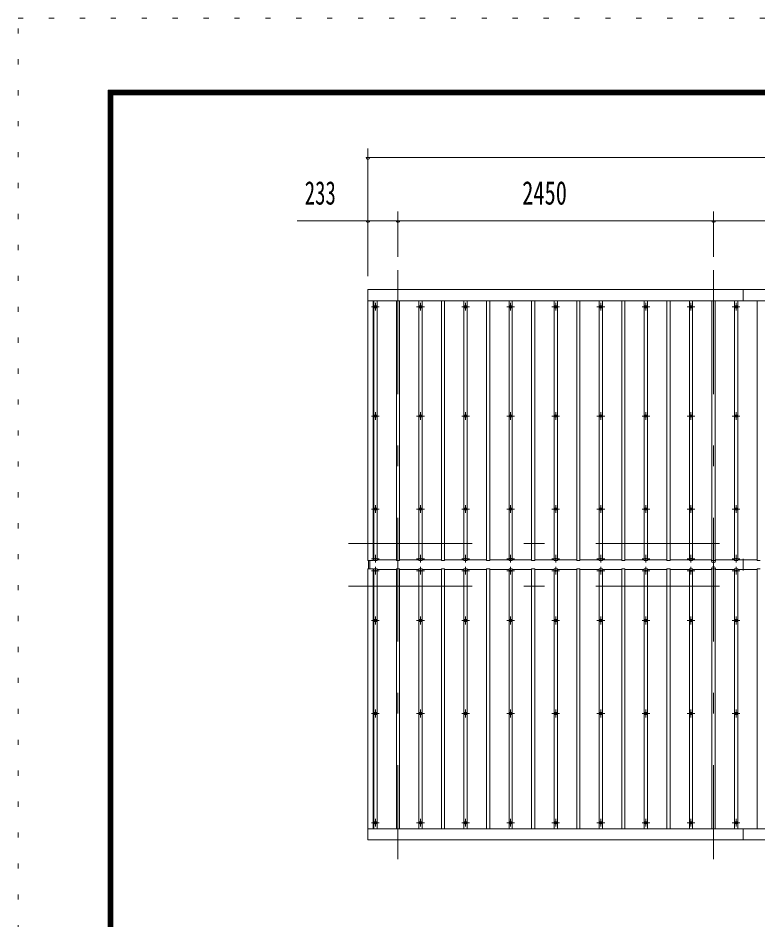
# Model space of a CAD drawing. Units: millimetres, scale not verified, with parts at other scales. Extents: x -34086 to 34091, y -14700 to 14700.
# Drawn here: x -7489 to -1745, y 7701 to 14700 of the extents above; entities that cross this region are included whole.
import ezdxf
from ezdxf.enums import TextEntityAlignment as Align

# ---------------------------------------------------------------- set-up
doc = ezdxf.new("R2010")
doc.units = ezdxf.units.MM
doc.header["$LTSCALE"] = 80
doc.linetypes.add('USER3', pattern=[24, 12, -5, 2, -5])
doc.linetypes.add('USER4', pattern=[3, 0.5, -2.5])
for name, color, linetype, lineweight in [('0-2_1-07BOLD', 7, 'Continuous', 18), ('0-3_1-27CENTER', 3, 'USER3', 18), ('0-4_1-47THIN', 4, 'Continuous', 18), ('0-5_1-57DIM', 3, 'Continuous', 18), ('0-C_F-F1PAPER', 5, 'Continuous', 18), ('0-D_F-E_J_ADD', 5, 'USER4', 18)]:
    doc.layers.add(name, color=color, linetype=linetype, lineweight=lineweight)
doc.styles.add('ＭＳ ゴシック', font='')
doc.styles.get('ＭＳ ゴシック').set_extended_font_data('MS Gothic')

msp = doc.modelspace()

# ---------------------------------------------------------------- linework, layer by layer
at = {"layer": '0-2_1-07BOLD'}
for p, q in [((-4772.68, 12592.54), (-4772.68, 10489.55)), ((-1859.68, 12506.79), (-1859.68, 12592.54)), ((-4772.68, 12506.79), (5893.32, 12506.79)), ((-1859.68, 10502.54), (-1859.68, 10412.54)), ((-4767.68, 10425.54), (-4767.68, 10489.55)), ((-4757.68, 10425.54), (-4757.68, 10489.55)), ((-4772.68, 8322.54), (-4772.68, 10425.54)), ((-4772.68, 8408.3), (5893.32, 8408.3)), ((-1859.68, 8408.3), (-1859.68, 8322.54))]:
    msp.add_line(p, q, dxfattribs=at)
for points in [[(-4772.68, 12592.54), (5893.32, 12592.54), (5893.32, 10489.55)], [(-4732.68, 12506.79), (-4732.68, 10489.55), (-4772.68, 10489.55)], [(-4732.68, 8408.3), (-4732.68, 10425.54), (-4772.68, 10425.54)], [(-4772.68, 8322.54), (5893.32, 8322.54), (5893.32, 10425.54)]]:
    msp.add_lwpolyline(points, dxfattribs=at)
for centre in [(-4714.68, 12459.37), (-4364.68, 12459.37), (-4014.68, 12459.37), (-3664.68, 12459.37), (-3314.68, 12459.37), (-2964.68, 12459.37), (-2614.68, 12459.37), (-2264.68, 12459.37), (-1914.68, 12459.37), (-4714.68, 11611.71), (-4364.68, 11611.71), (-4014.68, 11611.71), (-3664.68, 11611.71), (-3314.68, 11611.71), (-2964.68, 11611.71), (-2614.68, 11611.71), (-2264.68, 11611.71), (-1914.68, 11611.71), (-4714.68, 10890.05), (-4364.68, 10890.05), (-4014.68, 10890.05), (-3664.68, 10890.05), (-3314.68, 10890.05), (-2964.68, 10890.05), (-2614.68, 10890.05), (-2264.68, 10890.05), (-1914.68, 10890.05), (-4714.68, 10025.04), (-4364.68, 10025.04), (-4014.68, 10025.04), (-3664.68, 10025.04), (-3314.68, 10025.04), (-2964.68, 10025.04), (-2614.68, 10025.04), (-2264.68, 10025.04), (-1914.68, 10025.04), (-4714.68, 9303.38), (-4364.68, 9303.38), (-4014.68, 9303.38), (-3664.68, 9303.38), (-3314.68, 9303.38), (-2964.68, 9303.38), (-2614.68, 9303.38), (-2264.68, 9303.38), (-1914.68, 9303.38), (-4714.68, 8455.72), (-4364.68, 8455.72), (-4014.68, 8455.72), (-3664.68, 8455.72), (-3314.68, 8455.72), (-2964.68, 8455.72), (-2614.68, 8455.72), (-2264.68, 8455.72), (-1914.68, 8455.72)]:
    msp.add_circle(centre, 10, dxfattribs=at)
for centre, radius, start, end in [((-4714.68, 10493.51), 14.5, 46.3961, 133.6039), ((-4714.68, 10514.51), 14.5, 226.39838, 313.60162), ((-4364.68, 10493.51), 14.5, 46.3961, 133.6039), ((-4364.68, 10514.51), 14.5, 226.39838, 313.60162), ((-4014.68, 10493.51), 14.5, 46.3961, 133.6039), ((-4014.68, 10514.51), 14.5, 226.39838, 313.60162), ((-3664.68, 10493.51), 14.5, 46.3961, 133.6039), ((-3664.68, 10514.51), 14.5, 226.39838, 313.60162), ((-3314.68, 10493.51), 14.5, 46.3961, 133.6039), ((-3314.68, 10514.51), 14.5, 226.39838, 313.60162), ((-2964.68, 10493.51), 14.5, 46.3961, 133.6039), ((-2964.68, 10514.51), 14.5, 226.39838, 313.60162), ((-2614.68, 10493.51), 14.5, 46.3961, 133.6039), ((-2614.68, 10514.51), 14.5, 226.39838, 313.60162), ((-2264.68, 10493.51), 14.5, 46.3961, 133.6039), ((-2264.68, 10514.51), 14.5, 226.39838, 313.60162), ((-1914.68, 10493.51), 14.5, 46.3961, 133.6039), ((-1914.68, 10514.51), 14.5, 226.39838, 313.60162), ((-2089.68, 10488.07), 15, 146.44803, 33.55846), ((-2089.68, 10427.02), 15, 326.44154, 213.55197), ((-4714.68, 10400.58), 14.5, 46.39838, 133.60162), ((-4714.68, 10421.58), 14.5, 226.3961, 313.6039), ((-4364.68, 10400.58), 14.5, 46.39838, 133.60162), ((-4364.68, 10421.58), 14.5, 226.3961, 313.6039), ((-4014.68, 10400.58), 14.5, 46.39838, 133.60162), ((-4014.68, 10421.58), 14.5, 226.3961, 313.6039), ((-3664.68, 10400.58), 14.5, 46.39838, 133.60162), ((-3664.68, 10421.58), 14.5, 226.3961, 313.6039), ((-3314.68, 10400.58), 14.5, 46.39838, 133.60162), ((-3314.68, 10421.58), 14.5, 226.3961, 313.6039), ((-2964.68, 10400.58), 14.5, 46.39838, 133.60162), ((-2964.68, 10421.58), 14.5, 226.3961, 313.6039), ((-2614.68, 10400.58), 14.5, 46.39838, 133.60162), ((-2614.68, 10421.58), 14.5, 226.3961, 313.6039), ((-2264.68, 10400.58), 14.5, 46.39838, 133.60162), ((-2264.68, 10421.58), 14.5, 226.3961, 313.6039), ((-1914.68, 10400.58), 14.5, 46.39838, 133.60162), ((-1914.68, 10421.58), 14.5, 226.3961, 313.6039)]:
    msp.add_arc(centre, radius, start, end, dxfattribs=at)
at = {"layer": '0-3_1-27CENTER'}
for p, q in [((-4539.68, 12742.55), (-4539.68, 8172.54)), ((-2089.68, 12742.55), (-2089.68, 8172.54)), ((-4744.68, 12459.37), (-4684.68, 12459.37)), ((-4714.68, 12429.37), (-4714.68, 12489.37)), ((-4394.68, 12459.37), (-4334.68, 12459.37)), ((-4364.68, 12429.37), (-4364.68, 12489.37)), ((-4044.68, 12459.37), (-3984.68, 12459.37)), ((-4014.68, 12429.37), (-4014.68, 12489.37)), ((-3694.68, 12459.37), (-3634.68, 12459.37)), ((-3664.68, 12429.37), (-3664.68, 12489.37)), ((-3344.68, 12459.37), (-3284.68, 12459.37)), ((-3314.68, 12429.37), (-3314.68, 12489.37)), ((-2994.68, 12459.37), (-2934.68, 12459.37)), ((-2964.68, 12429.37), (-2964.68, 12489.37)), ((-2644.68, 12459.37), (-2584.68, 12459.37)), ((-2614.68, 12429.37), (-2614.68, 12489.37)), ((-2294.68, 12459.37), (-2234.68, 12459.37)), ((-2264.68, 12429.37), (-2264.68, 12489.37)), ((-1944.68, 12459.37), (-1884.68, 12459.37)), ((-1914.68, 12429.37), (-1914.68, 12489.37)), ((-4714.68, 11581.71), (-4714.68, 11641.71)), ((-4364.68, 11581.71), (-4364.68, 11641.71)), ((-4014.68, 11581.71), (-4014.68, 11641.71)), ((-3664.68, 11581.71), (-3664.68, 11641.71)), ((-3314.68, 11581.71), (-3314.68, 11641.71)), ((-2964.68, 11581.71), (-2964.68, 11641.71)), ((-2614.68, 11581.71), (-2614.68, 11641.71)), ((-2264.68, 11581.71), (-2264.68, 11641.71)), ((-1914.68, 11581.71), (-1914.68, 11641.71)), ((-4744.68, 11611.71), (-4684.68, 11611.71)), ((-4394.68, 11611.71), (-4334.68, 11611.71)), ((-4044.68, 11611.71), (-3984.68, 11611.71)), ((-3694.68, 11611.71), (-3634.68, 11611.71)), ((-3344.68, 11611.71), (-3284.68, 11611.71)), ((-2994.68, 11611.71), (-2934.68, 11611.71)), ((-2644.68, 11611.71), (-2584.68, 11611.71)), ((-2294.68, 11611.71), (-2234.68, 11611.71)), ((-1944.68, 11611.71), (-1884.68, 11611.71)), ((-4714.68, 10860.05), (-4714.68, 10920.05)), ((-4364.68, 10860.05), (-4364.68, 10920.05)), ((-4014.68, 10860.05), (-4014.68, 10920.05)), ((-3664.68, 10860.05), (-3664.68, 10920.05)), ((-3314.68, 10860.05), (-3314.68, 10920.05)), ((-2964.68, 10860.05), (-2964.68, 10920.05)), ((-2614.68, 10860.05), (-2614.68, 10920.05)), ((-2264.68, 10860.05), (-2264.68, 10920.05)), ((-1914.68, 10860.05), (-1914.68, 10920.05)), ((-4744.68, 10890.05), (-4684.68, 10890.05)), ((-4394.68, 10890.05), (-4334.68, 10890.05)), ((-4044.68, 10890.05), (-3984.68, 10890.05)), ((-3694.68, 10890.05), (-3634.68, 10890.05)), ((-3344.68, 10890.05), (-3284.68, 10890.05)), ((-2994.68, 10890.05), (-2934.68, 10890.05)), ((-2644.68, 10890.05), (-2584.68, 10890.05)), ((-2294.68, 10890.05), (-2234.68, 10890.05)), ((-1944.68, 10890.05), (-1884.68, 10890.05)), ((-4922.68, 10622.54), (6043.32, 10622.54)), ((-4744.68, 10504.02), (-4684.68, 10504.02)), ((-4714.68, 10474.02), (-4714.68, 10534.02)), ((-4394.68, 10504.02), (-4334.68, 10504.02)), ((-4364.68, 10474.02), (-4364.68, 10534.02)), ((-4044.68, 10504.02), (-3984.68, 10504.02)), ((-4014.68, 10474.02), (-4014.68, 10534.02)), ((-3694.68, 10504.02), (-3634.68, 10504.02)), ((-3664.68, 10474.02), (-3664.68, 10534.02)), ((-3344.68, 10504.02), (-3284.68, 10504.02)), ((-3314.68, 10474.02), (-3314.68, 10534.02)), ((-2994.68, 10504.02), (-2934.68, 10504.02)), ((-2964.68, 10474.02), (-2964.68, 10534.02)), ((-2644.68, 10504.02), (-2584.68, 10504.02)), ((-2614.68, 10474.02), (-2614.68, 10534.02)), ((-2294.68, 10504.02), (-2234.68, 10504.02)), ((-2264.68, 10474.02), (-2264.68, 10534.02)), ((-1944.68, 10504.02), (-1884.68, 10504.02)), ((-1914.68, 10474.02), (-1914.68, 10534.02)), ((-4714.68, 10441.07), (-4714.68, 10381.07)), ((-4364.68, 10441.07), (-4364.68, 10381.07)), ((-4014.68, 10441.07), (-4014.68, 10381.07)), ((-3664.68, 10441.07), (-3664.68, 10381.07)), ((-3314.68, 10441.07), (-3314.68, 10381.07)), ((-2964.68, 10441.07), (-2964.68, 10381.07)), ((-2614.68, 10441.07), (-2614.68, 10381.07)), ((-2264.68, 10441.07), (-2264.68, 10381.07)), ((-1914.68, 10441.07), (-1914.68, 10381.07)), ((-4744.68, 10411.07), (-4684.68, 10411.07)), ((-4394.68, 10411.07), (-4334.68, 10411.07)), ((-4044.68, 10411.07), (-3984.68, 10411.07)), ((-3694.68, 10411.07), (-3634.68, 10411.07)), ((-3344.68, 10411.07), (-3284.68, 10411.07)), ((-2994.68, 10411.07), (-2934.68, 10411.07)), ((-2644.68, 10411.07), (-2584.68, 10411.07)), ((-2294.68, 10411.07), (-2234.68, 10411.07)), ((-1944.68, 10411.07), (-1884.68, 10411.07)), ((-4922.68, 10292.54), (6043.32, 10292.54)), ((-4744.68, 10025.04), (-4684.68, 10025.04)), ((-4714.68, 10055.04), (-4714.68, 9995.04)), ((-4394.68, 10025.04), (-4334.68, 10025.04)), ((-4364.68, 10055.04), (-4364.68, 9995.04)), ((-4044.68, 10025.04), (-3984.68, 10025.04)), ((-4014.68, 10055.04), (-4014.68, 9995.04)), ((-3694.68, 10025.04), (-3634.68, 10025.04)), ((-3664.68, 10055.04), (-3664.68, 9995.04)), ((-3344.68, 10025.04), (-3284.68, 10025.04)), ((-3314.68, 10055.04), (-3314.68, 9995.04)), ((-2994.68, 10025.04), (-2934.68, 10025.04)), ((-2964.68, 10055.04), (-2964.68, 9995.04)), ((-2644.68, 10025.04), (-2584.68, 10025.04)), ((-2614.68, 10055.04), (-2614.68, 9995.04)), ((-2294.68, 10025.04), (-2234.68, 10025.04)), ((-2264.68, 10055.04), (-2264.68, 9995.04)), ((-1944.68, 10025.04), (-1884.68, 10025.04)), ((-1914.68, 10055.04), (-1914.68, 9995.04)), ((-4714.68, 9333.38), (-4714.68, 9273.38)), ((-4364.68, 9333.38), (-4364.68, 9273.38)), ((-4014.68, 9333.38), (-4014.68, 9273.38)), ((-3664.68, 9333.38), (-3664.68, 9273.38)), ((-3314.68, 9333.38), (-3314.68, 9273.38)), ((-2964.68, 9333.38), (-2964.68, 9273.38)), ((-2614.68, 9333.38), (-2614.68, 9273.38)), ((-2264.68, 9333.38), (-2264.68, 9273.38)), ((-1914.68, 9333.38), (-1914.68, 9273.38)), ((-4744.68, 9303.38), (-4684.68, 9303.38)), ((-4394.68, 9303.38), (-4334.68, 9303.38)), ((-4044.68, 9303.38), (-3984.68, 9303.38)), ((-3694.68, 9303.38), (-3634.68, 9303.38)), ((-3344.68, 9303.38), (-3284.68, 9303.38)), ((-2994.68, 9303.38), (-2934.68, 9303.38)), ((-2644.68, 9303.38), (-2584.68, 9303.38)), ((-2294.68, 9303.38), (-2234.68, 9303.38)), ((-1944.68, 9303.38), (-1884.68, 9303.38)), ((-4714.68, 8485.72), (-4714.68, 8425.72)), ((-4364.68, 8485.72), (-4364.68, 8425.72)), ((-4014.68, 8485.72), (-4014.68, 8425.72)), ((-3664.68, 8485.72), (-3664.68, 8425.72)), ((-3314.68, 8485.72), (-3314.68, 8425.72)), ((-2964.68, 8485.72), (-2964.68, 8425.72)), ((-2614.68, 8485.72), (-2614.68, 8425.72)), ((-2264.68, 8485.72), (-2264.68, 8425.72)), ((-1914.68, 8485.72), (-1914.68, 8425.72)), ((-4744.68, 8455.72), (-4684.68, 8455.72)), ((-4394.68, 8455.72), (-4334.68, 8455.72)), ((-4044.68, 8455.72), (-3984.68, 8455.72)), ((-3694.68, 8455.72), (-3634.68, 8455.72)), ((-3344.68, 8455.72), (-3284.68, 8455.72)), ((-2994.68, 8455.72), (-2934.68, 8455.72)), ((-2644.68, 8455.72), (-2584.68, 8455.72)), ((-2294.68, 8455.72), (-2234.68, 8455.72)), ((-1944.68, 8455.72), (-1884.68, 8455.72))]:
    msp.add_line(p, q, dxfattribs=at)
at = {"layer": '0-4_1-47THIN'}
for p, q in [((-4727.18, 10489.55), (-4727.18, 12506.79)), ((-4552.18, 10489.55), (-4552.18, 12506.79)), ((-4377.18, 10489.55), (-4377.18, 12506.79)), ((-4352.18, 10489.55), (-4352.18, 12506.79)), ((-4202.18, 10489.55), (-4202.18, 12506.79)), ((-4177.18, 10489.55), (-4177.18, 12506.79)), ((-4027.18, 10489.55), (-4027.18, 12506.79)), ((-4002.18, 10489.55), (-4002.18, 12506.79)), ((-3852.18, 10489.55), (-3852.18, 12506.79)), ((-3827.18, 10489.55), (-3827.18, 12506.79)), ((-3677.18, 10489.55), (-3677.18, 12506.79)), ((-3652.18, 10489.55), (-3652.18, 12506.79)), ((-3502.18, 10489.55), (-3502.18, 12506.79)), ((-3477.18, 10489.55), (-3477.18, 12506.79)), ((-3327.18, 10489.55), (-3327.18, 12506.79)), ((-3302.18, 10489.55), (-3302.18, 12506.79)), ((-3152.18, 10489.55), (-3152.18, 12506.79)), ((-3127.18, 10489.55), (-3127.18, 12506.79)), ((-2977.18, 10489.55), (-2977.18, 12506.79)), ((-2952.18, 10489.55), (-2952.18, 12506.79)), ((-2802.18, 10489.55), (-2802.18, 12506.79)), ((-2777.18, 10489.55), (-2777.18, 12506.79)), ((-2627.18, 10489.55), (-2627.18, 12506.79)), ((-2602.18, 10489.55), (-2602.18, 12506.79)), ((-2452.18, 10489.55), (-2452.18, 12506.79)), ((-2427.18, 10489.55), (-2427.18, 12506.79)), ((-2277.18, 10489.55), (-2277.18, 12506.79)), ((-2252.18, 10489.55), (-2252.18, 12506.79)), ((-2102.18, 10489.55), (-2102.18, 12506.79)), ((-2077.18, 10489.55), (-2077.18, 12506.79)), ((-1927.18, 10489.55), (-1927.18, 12506.79)), ((-1902.18, 10489.55), (-1902.18, 12506.79)), ((-1752.18, 10489.55), (-1752.18, 12506.79)), ((-4732.68, 10495.58), (-4727.18, 10495.58)), ((-4552.18, 10495.58), (-4702.18, 10495.58)), ((-4527.18, 10495.58), (-4377.18, 10495.58)), ((-4377.18, 10489.55), (-4352.18, 10489.55)), ((-4202.18, 10495.58), (-4352.18, 10495.58)), ((-4202.18, 10489.55), (-4177.18, 10489.55)), ((-4177.18, 10495.58), (-4027.18, 10495.58)), ((-4027.18, 10489.55), (-4002.18, 10489.55)), ((-3852.18, 10495.58), (-4002.18, 10495.58)), ((-3852.18, 10489.55), (-3827.18, 10489.55)), ((-3827.18, 10495.58), (-3677.18, 10495.58)), ((-3677.18, 10489.55), (-3652.18, 10489.55)), ((-3502.18, 10495.58), (-3652.18, 10495.58)), ((-3502.18, 10489.55), (-3477.18, 10489.55)), ((-3477.18, 10495.58), (-3327.18, 10495.58)), ((-3327.18, 10489.55), (-3302.18, 10489.55)), ((-3152.18, 10495.58), (-3302.18, 10495.58)), ((-3152.18, 10489.55), (-3127.18, 10489.55)), ((-3127.18, 10495.58), (-2977.18, 10495.58)), ((-2977.18, 10489.55), (-2952.18, 10489.55)), ((-2802.18, 10495.58), (-2952.18, 10495.58)), ((-2802.18, 10489.55), (-2777.18, 10489.55)), ((-2777.18, 10495.58), (-2627.18, 10495.58)), ((-2627.18, 10489.55), (-2602.18, 10489.55)), ((-2452.18, 10495.58), (-2602.18, 10495.58)), ((-2452.18, 10489.55), (-2427.18, 10489.55)), ((-2427.18, 10495.58), (-2277.18, 10495.58)), ((-2277.18, 10489.55), (-2252.18, 10489.55)), ((-2102.18, 10495.58), (-2252.18, 10495.58)), ((-2102.18, 10489.55), (-2077.18, 10489.55)), ((-2077.18, 10495.58), (-1927.18, 10495.58)), ((-1927.18, 10489.55), (-1902.18, 10489.55)), ((-1752.18, 10495.58), (-1902.18, 10495.58)), ((-1752.18, 10489.55), (-1727.18, 10489.55)), ((-4732.68, 10419.51), (-4727.18, 10419.51)), ((-4727.18, 10425.54), (-4702.18, 10425.54)), ((-4727.18, 10425.54), (-4727.18, 8408.3)), ((-4702.18, 10425.54), (-4702.18, 8408.3)), ((-4552.18, 10419.51), (-4702.18, 10419.51)), ((-4552.18, 10425.54), (-4527.18, 10425.54)), ((-4552.18, 10425.54), (-4552.18, 8408.3)), ((-4527.18, 10425.54), (-4527.18, 8408.3)), ((-4527.18, 10419.51), (-4377.18, 10419.51)), ((-4377.18, 10425.54), (-4352.18, 10425.54)), ((-4377.18, 10425.54), (-4377.18, 8408.3)), ((-4352.18, 10425.54), (-4352.18, 8408.3)), ((-4202.18, 10419.51), (-4352.18, 10419.51)), ((-4202.18, 10425.54), (-4177.18, 10425.54)), ((-4202.18, 10425.54), (-4202.18, 8408.3)), ((-4177.18, 10425.54), (-4177.18, 8408.3)), ((-4177.18, 10419.51), (-4027.18, 10419.51)), ((-4027.18, 10425.54), (-4002.18, 10425.54)), ((-4027.18, 10425.54), (-4027.18, 8408.3)), ((-4002.18, 10425.54), (-4002.18, 8408.3)), ((-3852.18, 10419.51), (-4002.18, 10419.51)), ((-3852.18, 10425.54), (-3827.18, 10425.54)), ((-3852.18, 10425.54), (-3852.18, 8408.3)), ((-3827.18, 10425.54), (-3827.18, 8408.3)), ((-3827.18, 10419.51), (-3677.18, 10419.51)), ((-3677.18, 10425.54), (-3652.18, 10425.54)), ((-3677.18, 10425.54), (-3677.18, 8408.3)), ((-3652.18, 10425.54), (-3652.18, 8408.3)), ((-3502.18, 10419.51), (-3652.18, 10419.51)), ((-3502.18, 10425.54), (-3477.18, 10425.54)), ((-3502.18, 10425.54), (-3502.18, 8408.3)), ((-3477.18, 10425.54), (-3477.18, 8408.3)), ((-3477.18, 10419.51), (-3327.18, 10419.51)), ((-3327.18, 10425.54), (-3302.18, 10425.54)), ((-3327.18, 10425.54), (-3327.18, 8408.3)), ((-3302.18, 10425.54), (-3302.18, 8408.3)), ((-3152.18, 10419.51), (-3302.18, 10419.51)), ((-3152.18, 10425.54), (-3127.18, 10425.54)), ((-3152.18, 10425.54), (-3152.18, 8408.3)), ((-3127.18, 10425.54), (-3127.18, 8408.3)), ((-3127.18, 10419.51), (-2977.18, 10419.51)), ((-2977.18, 10425.54), (-2952.18, 10425.54)), ((-2977.18, 10425.54), (-2977.18, 8408.3)), ((-2952.18, 10425.54), (-2952.18, 8408.3)), ((-2802.18, 10419.51), (-2952.18, 10419.51)), ((-2802.18, 10425.54), (-2777.18, 10425.54)), ((-2802.18, 10425.54), (-2802.18, 8408.3)), ((-2777.18, 10425.54), (-2777.18, 8408.3)), ((-2777.18, 10419.51), (-2627.18, 10419.51)), ((-2627.18, 10425.54), (-2602.18, 10425.54)), ((-2627.18, 10425.54), (-2627.18, 8408.3)), ((-2602.18, 10425.54), (-2602.18, 8408.3)), ((-2452.18, 10419.51), (-2602.18, 10419.51)), ((-2452.18, 10425.54), (-2427.18, 10425.54)), ((-2452.18, 10425.54), (-2452.18, 8408.3)), ((-2427.18, 10425.54), (-2427.18, 8408.3)), ((-2427.18, 10419.51), (-2277.18, 10419.51)), ((-2277.18, 10425.54), (-2252.18, 10425.54)), ((-2277.18, 10425.54), (-2277.18, 8408.3)), ((-2252.18, 10425.54), (-2252.18, 8408.3)), ((-2102.18, 10419.51), (-2252.18, 10419.51)), ((-2102.18, 10425.54), (-2077.18, 10425.54)), ((-2102.18, 10425.54), (-2102.18, 8408.3)), ((-2077.18, 10425.54), (-2077.18, 8408.3)), ((-2077.18, 10419.51), (-1927.18, 10419.51)), ((-1927.18, 10425.54), (-1902.18, 10425.54)), ((-1927.18, 10425.54), (-1927.18, 8408.3)), ((-1902.18, 10425.54), (-1902.18, 8408.3)), ((-1752.18, 10419.51), (-1902.18, 10419.51)), ((-1752.18, 10425.54), (-1727.18, 10425.54)), ((-1752.18, 10425.54), (-1752.18, 8408.3))]:
    msp.add_line(p, q, dxfattribs=at)
for points in [[(-4727.18, 10489.55), (-4702.18, 10489.55), (-4702.18, 12506.79)], [(-4552.18, 10489.55), (-4527.18, 10489.55), (-4527.18, 12506.79)]]:
    msp.add_lwpolyline(points, dxfattribs=at)
at = {"layer": '0-5_1-57DIM'}
for p, q in [((-4772.68, 12697.54), (-4772.68, 13687.54)), ((-4758.68, 13617.54), (-4786.68, 13617.54)), ((-4772.68, 13617.54), (5893.32, 13617.54)), ((-4539.68, 12847.54), (-4539.68, 13197.54)), ((-2089.68, 12847.54), (-2089.68, 13197.54)), ((-5322.18, 13127.54), (6442.82, 13127.54)), ((-4758.68, 13127.54), (-4786.68, 13127.54)), ((-4525.68, 13127.54), (-4553.68, 13127.54)), ((-2075.68, 13127.54), (-2103.68, 13127.54))]:
    msp.add_line(p, q, dxfattribs=at)
for centre in [(-4772.68, 13617.54), (-4772.68, 13127.54), (-4539.68, 13127.54), (-2089.68, 13127.54)]:
    msp.add_arc(centre, 14, 180, 0, dxfattribs=at)
at = {"layer": '0-C_F-F1PAPER'}
for p, q in [((-6789.13, 14140), (33390.86, 14140)), ((-6789.13, 14140), (-6789.13, -14000)), ((-6785.63, 14136.5), (33387.36, 14136.5)), ((-6785.63, 14136.5), (-6785.63, -13996.5)), ((-6782.13, 14133), (-6782.13, -13993)), ((-6782.13, 14133), (33383.86, 14133)), ((-6778.63, 14129.5), (33380.36, 14129.5)), ((-6778.63, 14129.5), (-6778.63, -13989.5)), ((-6775.13, 14126), (-6775.13, -13986)), ((-6775.13, 14126), (33376.86, 14126)), ((-6771.63, 14122.5), (33373.36, 14122.5)), ((-6771.63, 14122.5), (-6771.63, -13982.5)), ((-6768.13, 14119), (-6768.13, -13979)), ((-6768.13, 14119), (33369.86, 14119)), ((-6764.63, 14115.5), (33366.37, 14115.5)), ((-6764.63, 14115.5), (-6764.63, -13975.5)), ((-6761.13, 14112), (33362.86, 14112)), ((-6761.13, 14112), (-6761.13, -13972)), ((-6757.63, 14108.5), (33359.36, 14108.5)), ((-6757.63, 14108.5), (-6757.63, -13968.5)), ((-6754.13, 14105), (-6754.13, -13965)), ((-6754.13, 14105), (33355.86, 14105))]:
    msp.add_line(p, q, dxfattribs=at)
at = {"layer": '0-D_F-E_J_ADD'}
msp.add_lwpolyline([(-7489.13, -14700), (-7489.13, 14700), (34090.87, 14700)], dxfattribs=at)

# ---------------------------------------------------------------- texts
at = {"layer": '0-5_1-57DIM', "color": 7, "style": 'ＭＳ ゴシック'}
for s, width, p in [('233', 0.65, (-5263.62, 13197.54)), ('2450', 0.7, (-3575.09, 13197.54))]:
    msp.add_text(s, height=182.3, dxfattribs=dict(at, width=width)).set_placement(p, align=Align.BOTTOM_LEFT)

doc.saveas('drawing.dxf')
